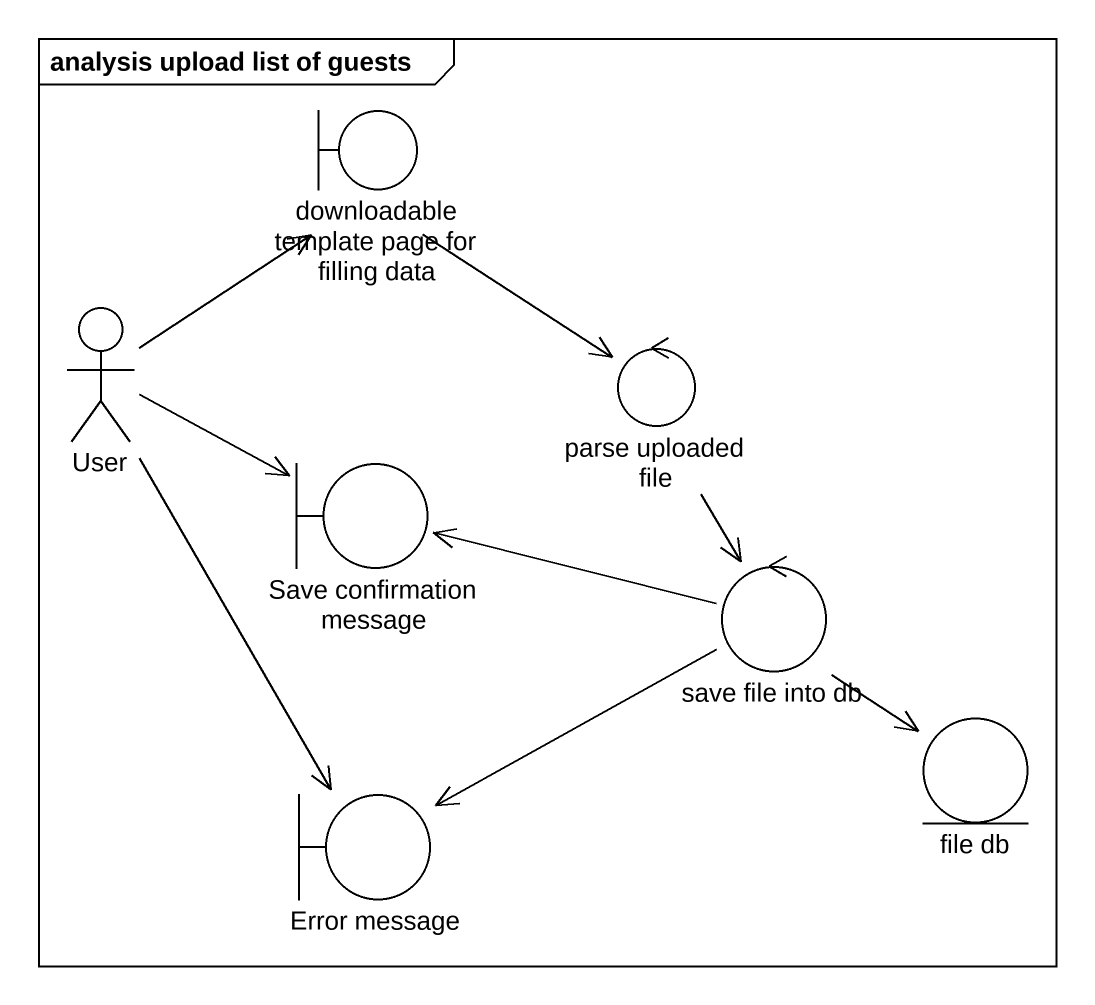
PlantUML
@startuml
mainframe analysis upload list of guests
boundary "downloadable template page for filling data" as downloadable_template_page
actor User
control "parse uploaded file" as parse_uploaded_file
boundary "Save confirmation message" as Save_confirmation_message
control "save file into db" as save_file_into_db
entity "file db" as file_db
boundary "Error message" as Error_message
downloadable_template_page --> parse_uploaded_file
User -up-> downloadable_template_page
User -right-> Save_confirmation_message
User --> Error_message
parse_uploaded_file --> save_file_into_db
save_file_into_db -left-> Save_confirmation_message
save_file_into_db --> file_db
save_file_into_db -left-> Error_message
@enduml
